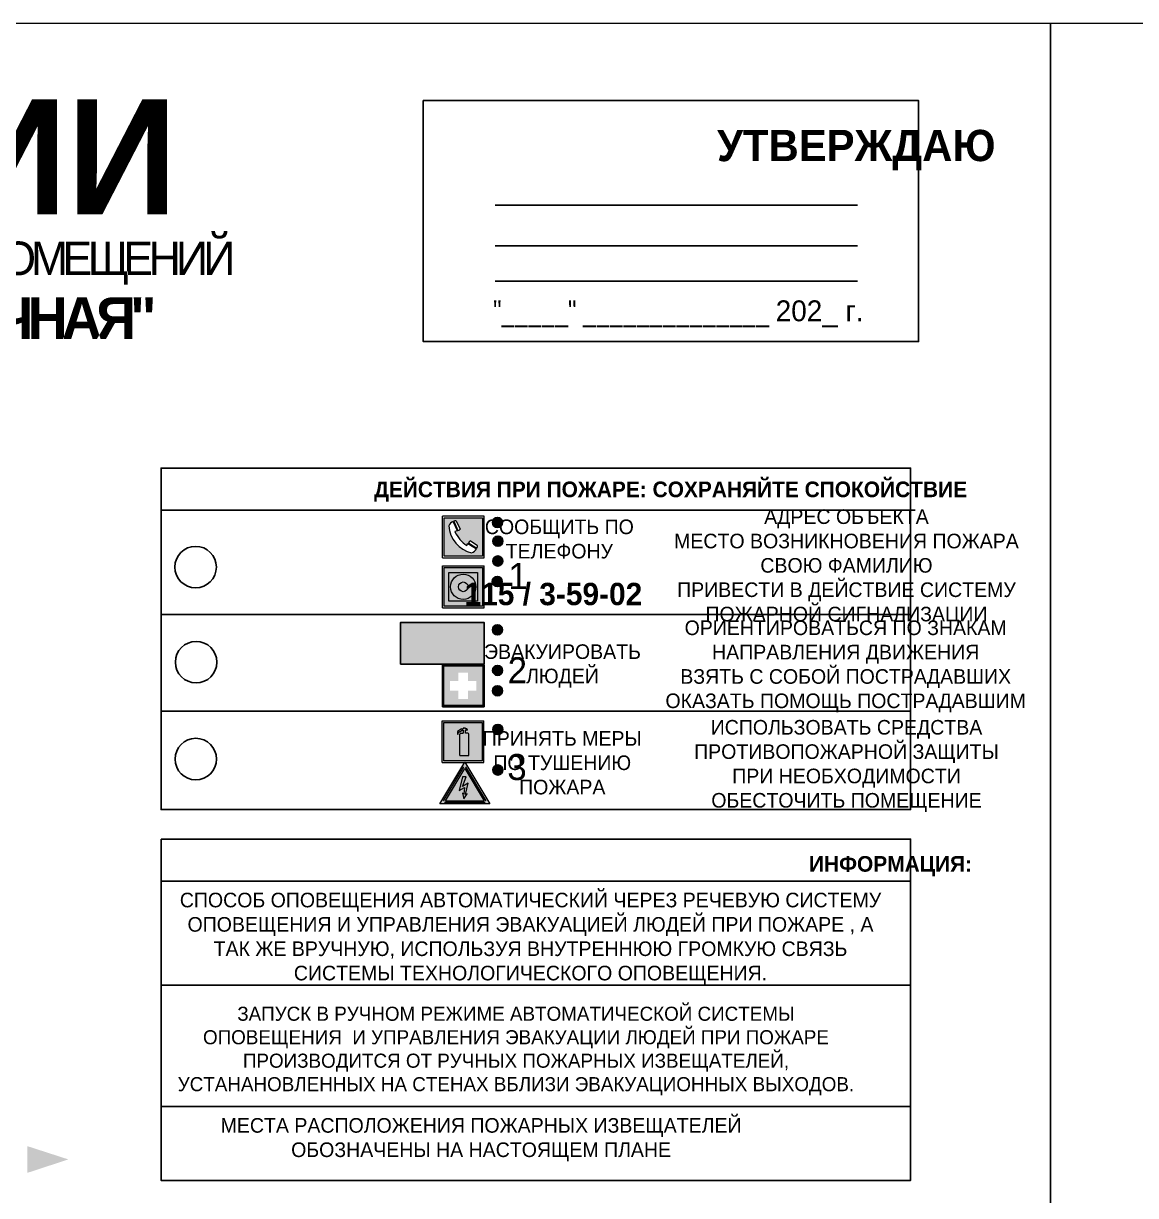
# Model space of a CAD drawing. Header units: millimetres. Extents: x 13114 to 67229, y 22859 to 38520.
# Drawn here: x 30219.4 to 30432.7, y 36515.4 to 36740.1 of the extents above; entities that cross this region are included whole.
import ezdxf

# ---------------------------------------------------------------- set-up
doc = ezdxf.new("R2010")
doc.units = ezdxf.units.MM
doc.layers.add('План_Штампы', color=7, linetype='Continuous')
doc.styles.add('обычный', font='arial.ttf')

# ---------------------------------------------------------------- blocks, each defined once
blk = doc.blocks.new('A$C3E6D3DDE')
at = {"lineweight": 5}
h = blk.add_hatch(color=40, dxfattribs=at)
h.paths.add_polyline_path([(24.1, 1.45), (16.46, -11.35), (31.74, -11.35)])
h.paths.add_polyline_path([(24.09, -0.46), (30.03, -10.41), (18.14, -10.41)], flags=16)
h.paths.add_polyline_path([(24.54, -3.08), (23.41, -6.02), (25.13, -5.01), (24.33, -8.5), (24.82, -8.27), (23.79, -9.86), (23.4, -8.04), (23.8, -8.43), (24.04, -6.29), (22.39, -7.25), (23.44, -3.08)], flags=0)
h = blk.add_hatch(color=256, dxfattribs=at)
h.paths.add_polyline_path([(24.37, 0.03, 0.567511), (23.82, 0.03), (17.59, -10.4, 0.582454), (17.86, -10.88), (30.32, -10.88, 0.582149), (30.6, -10.4)])
h.paths.add_polyline_path([(24.09, -0.46), (18.14, -10.41), (30.03, -10.41)], flags=16)
h.paths.add_polyline_path([(24.54, -3.08), (23.41, -6.02), (25.13, -5.01), (24.33, -8.5), (24.82, -8.27), (23.79, -9.86), (23.4, -8.04), (23.8, -8.43), (24.04, -6.29), (22.39, -7.25), (23.44, -3.08)], flags=0)
h = blk.add_hatch(color=40, dxfattribs=at)
h.paths.add_polyline_path([(24.09, -0.46), (18.14, -10.41), (30.03, -10.41)])
h.paths.add_polyline_path([(24.82, -8.27), (23.79, -9.86), (23.4, -8.04), (23.8, -8.43), (24.04, -6.29), (22.39, -7.25), (23.44, -3.08), (24.54, -3.08), (23.41, -6.02), (25.13, -5.01), (24.33, -8.5)], flags=16)
at = {"color": 40, "lineweight": 5}
for p, q in [((16.46, -11.35), (24.1, 1.45)), ((24.1, 1.45), (31.74, -11.35))]:
    blk.add_line(p, q, dxfattribs=at)
at = {"lineweight": 5}
for p, q in [((17.59, -10.4), (23.82, 0.03)), ((24.37, 0.03), (30.6, -10.4)), ((18.14, -10.41), (24.09, -0.46)), ((23.44, -3.08), (22.39, -7.25)), ((23.41, -6.02), (24.54, -3.08)), ((24.54, -3.08), (23.44, -3.08)), ((24.09, -0.46), (30.03, -10.41)), ((22.39, -7.25), (24.04, -6.29)), ((25.13, -5.01), (23.41, -6.02)), ((24.04, -6.29), (23.8, -8.43)), ((24.33, -8.5), (25.13, -5.01)), ((18.14, -10.41), (30.03, -10.41)), ((23.8, -8.43), (23.4, -8.04)), ((23.4, -8.04), (23.79, -9.86)), ((23.79, -9.86), (24.82, -8.27)), ((24.82, -8.27), (24.33, -8.5)), ((17.86, -10.88), (30.32, -10.88))]:
    blk.add_line(p, q, dxfattribs=at)
at = {"color": 50, "lineweight": 5}
blk.add_line((31.74, -11.35), (16.46, -11.35), dxfattribs=at)
blk = doc.blocks.new('A$C456E1F9C')
at = {"lineweight": 5}
h = blk.add_hatch(color=242, dxfattribs=at)
h.paths.add_polyline_path([(0.51, -1.47), (0.51, -13.26), (12.29, -13.26), (12.29, -1.47)])
h.paths.add_polyline_path([(5.42, -4.95, -0.254479), (4.78, -5.4), (3.52, -2.53, -0.209735), (4.23, -2.4)], flags=16)
h.paths.add_polyline_path([(8.53, -8.6), (10.87, -10.17), (10.54, -10.76), (8.03, -9.13, -0.192251)], flags=16)
h.paths.add_polyline_path([(4.61, -5.49, 0.005518), (3.87, -5.72, 0.128647), (7.49, -10.01, 0.00809), (7.83, -9.33), (10.47, -10.97, -0.16736), (8.99, -12.25, -0.327862), (1.95, -3.95, -0.166952), (3.36, -2.62)], flags=16)
at = {"color": 242, "lineweight": 5}
for p, q in [((0, -13.77), (0, -0.97)), ((12.8, -0.97), (0, -0.97)), ((4.61, -5.49), (3.36, -2.62)), ((3.52, -2.53), (4.78, -5.4)), ((4.23, -2.4), (5.42, -4.95)), ((12.8, -13.77), (12.8, -0.97)), ((7.83, -9.33), (10.47, -10.97)), ((8.03, -9.13), (10.54, -10.76)), ((10.81, -10.12), (8.53, -8.6)), ((10.54, -10.76), (10.8, -10.3)), ((10.8, -10.3), (10.81, -10.12)), ((0, -13.77), (12.8, -13.77))]:
    blk.add_line(p, q, dxfattribs=at)
blk.add_lwpolyline([(0.51, -1.47), (12.29, -1.47), (12.29, -13.26), (0.51, -13.26)], close=True, dxfattribs=at)
for centre, radius, start, end in [((4.59, -5.34), 2.99, 114.2845, 152.1974), ((4.02, -3.27), 0.891, 76.3284, 123.7092), ((11.12, -3.31), 9.19, 183.9915, 256.6009), ((14.98, -39.1), 35.17, 107.1487, 108.4135), ((13.86, -0.94), 11.08, 205.5536, 234.8762), ((4.68, -4.59), 0.824, 276.9621, 334.0723), ((-13.31, 0.8), 23.44, 332.5487, 334.4027), ((8.94, -9.5), 0.989, 114.4092, 157.9388), ((7.87, -9.46), 3, 291.9291, 329.9329)]:
    blk.add_arc(centre, radius, start, end, dxfattribs=at)
blk = doc.blocks.new('A$C54414219')
at = {"true_color": 0xffffff}
h = blk.add_hatch(color=7, dxfattribs=at)
h.paths.add_polyline_path([(2.39, -9.45), (2.39, -18.3), (11.23, -18.3), (11.23, -9.45)], flags=0)
h.paths.add_polyline_path([(10.71, -13.87, -1), (2.92, -13.87, -1)], flags=0)
h.paths.add_polyline_path([(8.3, -13.87, -1), (5.33, -13.87, -1)], flags=0)
h.paths.add_polyline_path([(0.41, -7.47), (0.41, -20.27), (13.21, -20.27), (13.21, -7.47)])
h.paths.add_polyline_path([(0.92, -19.77), (12.71, -19.77), (12.71, -7.98), (0.92, -7.98)], flags=16)
h.paths.add_polyline_path([(11.23, -9.45), (11.23, -18.3), (2.39, -18.3), (2.39, -9.45)], flags=0)
at = {"lineweight": 5}
h = blk.add_hatch(color=242, dxfattribs=at)
h.paths.add_polyline_path([(12.71, -7.98), (0.92, -7.98), (0.92, -19.77), (12.71, -19.77)])
h.paths.add_polyline_path([(11.23, -18.3), (2.39, -18.3), (2.39, -9.45), (11.23, -9.45)], flags=16)
h.paths.add_polyline_path([(10.71, -13.87, -1), (2.92, -13.87, -1)], flags=0)
h.paths.add_polyline_path([(8.3, -13.87, -1), (5.33, -13.87, -1)], flags=0)
at = {"true_color": 0xffffff}
h = blk.add_hatch(color=7, dxfattribs=at)
h.paths.add_polyline_path([(2.39, -9.45), (2.39, -18.3), (11.23, -18.3), (11.23, -9.45)])
h.paths.add_polyline_path([(10.71, -13.87, -1), (2.92, -13.87, -1)], flags=16)
h.paths.add_polyline_path([(8.3, -13.87, -1), (5.33, -13.87, -1)], flags=0)
at = {"lineweight": 5}
h = blk.add_hatch(color=242, dxfattribs=at)
h.paths.add_polyline_path([(2.92, -13.87, 1), (10.71, -13.87, 1)])
h.paths.add_polyline_path([(8.3, -13.87, -1), (5.33, -13.87, -1)], flags=16)
at = {"color": 242, "lineweight": 5}
for p, q in [((0.41, -20.27), (0.41, -7.47)), ((0.41, -7.47), (13.21, -7.47)), ((0.41, -7.47), (13.21, -7.47)), ((13.21, -20.27), (13.21, -7.47)), ((0.41, -20.27), (13.21, -20.27))]:
    blk.add_line(p, q, dxfattribs=at)
for points in [[(0.92, -7.98), (12.71, -7.98), (12.71, -19.77), (0.92, -19.77)], [(2.39, -9.45), (11.23, -9.45), (11.23, -18.3), (2.39, -18.3)]]:
    blk.add_lwpolyline(points, close=True, dxfattribs=at)
for radius in [3.89, 1.49]:
    blk.add_circle((6.81, -13.87), radius, dxfattribs=at)
blk = doc.blocks.new('A$C32E8229D')
at = {"true_color": 0xffffff}
blk.add_hatch(color=7, dxfattribs=at).paths.add_polyline_path([(0, 0), (0, -8), (16, -8), (16, 0)])
h = blk.add_hatch(color=126)
h.paths.add_polyline_path([(0.2, -0.2), (15.8, -0.2), (15.8, -7.8), (0.2, -7.8)])
h.paths.add_polyline_path([(13.49, -2.05), (12.08, -2.05), (11.37, -2.63, 0.162397), (11.29, -2.84), (11.29, -3.63), (10.35, -3.63), (10.35, -4.05), (11.68, -4.05), (11.68, -3.48), (12.26, -4.28), (11.29, -5.1), (11.29, -6.78), (11.85, -6.78), (11.85, -5.44), (12.8, -4.64), (12.8, -5.94), (14.46, -5.94), (14.46, -5.39), (13.45, -5.39), (13.45, -3.97), (12.46, -2.59), (13.15, -2.59), (13.69, -3.34), (14.18, -3)], flags=16)
h.paths.add_polyline_path([(10.74, -1.82, 1), (11.8, -1.82, 1)], flags=16)
h.paths.add_polyline_path([(9.39, -3.59), (5.99, -3.59), (6.56, -3.03), (5.91, -3.03), (5.1, -3.83), (5.91, -4.64), (6.56, -4.64), (5.99, -4.09), (9.39, -4.09)], flags=16)
h.paths.add_polyline_path([(4.29, -1.08), (1.72, -1.08), (1.72, -6.6), (4.29, -6.6)], flags=16)
at = {"color": 126}
blk.add_lwpolyline([(16, -8), (0, -8), (0, 0), (16, 0)], close=True, dxfattribs=at)
blk = doc.blocks.new('A$C18900ED3')
h = blk.add_hatch(color=126)
h.paths.add_polyline_path([(-0.18, -0.18), (-7.02, -0.18), (-7.02, -7.02), (-0.18, -7.02)])
h.paths.add_polyline_path([(-5.89, -4.46), (-5.89, -2.77), (-4.46, -2.77), (-4.46, -1.31), (-2.77, -1.31), (-2.77, -2.77), (-1.33, -2.77), (-1.33, -4.46), (-2.77, -4.46), (-2.77, -5.89), (-4.46, -5.89), (-4.46, -4.46)], flags=16)
at = {"color": 126}
for p, q in [((-7.2, 0), (-7.2, -7.2)), ((0, 0), (-7.2, 0)), ((0, -7.2), (0, 0)), ((-7.02, -7.02), (-7.02, -0.18)), ((-7.02, -0.18), (-0.18, -0.18)), ((-0.18, -0.18), (-0.18, -7.02)), ((-7.2, -7.2), (0, -7.2)), ((-0.18, -7.02), (-7.02, -7.02))]:
    blk.add_line(p, q, dxfattribs=at)
blk = doc.blocks.new('A$C3AD82952')
at = {"true_color": 0xf5f5ff}
h = blk.add_hatch(color=7, dxfattribs=at)
h.dxf.hatch_style = 1
h.paths.add_polyline_path([(8.21, 8.73, 0.414214), (7.89, 9.05), (7.22, 9.05), (7.22, 9.92), (7.59, 9.92, 1), (7.57, 10.36), (7.22, 10.36), (7.22, 10.6), (6.43, 10.6), (6.43, 10.36), (6.01, 10.36), (4.74, 9.59), (4.74, 8.69), (4.98, 8.73), (4.98, 9.26), (6.12, 9.91), (6.43, 9.91), (6.43, 9.05), (5.76, 9.05, 0.414214), (5.44, 8.73), (5.44, 2.2), (8.21, 2.2)], flags=0)
h.paths.add_polyline_path([(12.8, 12.8), (0, 12.8), (0, 0), (12.8, 0)])
h.paths.add_polyline_path([(0.51, 12.29), (12.29, 12.29), (12.29, 0.51), (0.51, 0.51)], flags=16)
h.paths.add_polyline_path([(4.74, 9.59), (6.01, 10.36), (6.43, 10.36), (6.43, 10.6), (7.22, 10.6), (7.22, 10.36), (7.59, 10.36, -0.94586), (7.59, 9.92), (7.22, 9.92), (7.22, 9.05), (7.89, 9.05, -0.414214), (8.21, 8.73), (8.21, 2.2), (5.44, 2.2), (5.44, 8.73, -0.414214), (5.76, 9.05), (6.43, 9.05), (6.43, 9.91), (6.12, 9.91), (4.98, 9.26), (4.98, 8.73), (4.74, 8.69)], flags=0)
h = blk.add_hatch(color=242)
h.dxf.hatch_style = 1
h.paths.add_polyline_path([(12.29, 12.29), (0.51, 12.29), (0.51, 0.51), (12.29, 0.51)])
h.paths.add_polyline_path([(4.74, 8.69), (4.74, 9.59), (6.01, 10.36), (6.43, 10.36), (6.43, 10.6), (7.22, 10.6), (7.22, 10.36), (7.59, 10.36, -0.94586), (7.59, 9.92), (7.22, 9.92), (7.22, 9.05), (7.89, 9.05, -0.414214), (8.21, 8.73), (8.21, 2.2), (5.44, 2.2), (5.44, 8.73, -0.414214), (5.76, 9.05), (6.43, 9.05), (6.43, 9.91), (6.12, 9.91), (4.98, 9.26), (4.98, 8.73)], flags=16)
h = blk.add_hatch(color=7, dxfattribs=at)
h.dxf.hatch_style = 1
h.paths.add_polyline_path([(8.21, 8.73, 0.414214), (7.89, 9.05), (7.22, 9.05), (7.22, 9.92), (7.59, 9.92, 1), (7.57, 10.36), (7.22, 10.36), (7.22, 10.6), (6.43, 10.6), (6.43, 10.36), (6.01, 10.36), (4.74, 9.59), (4.74, 8.69), (4.98, 8.73), (4.98, 9.26), (6.12, 9.91), (6.43, 9.91), (6.43, 9.05), (5.76, 9.05, 0.414214), (5.44, 8.73), (5.44, 2.2), (8.21, 2.2)])
at = {"color": 242, "lineweight": 5}
for p, q in [((0, 0), (0, 12.8)), ((0, 12.8), (12.8, 12.8)), ((12.8, 0), (12.8, 12.8)), ((6.01, 10.36), (4.74, 9.59)), ((4.74, 9.59), (4.74, 8.69)), ((4.74, 8.69), (4.98, 8.73)), ((4.98, 9.26), (6.12, 9.91)), ((4.98, 8.73), (4.98, 9.26)), ((5.44, 2.2), (5.44, 8.73)), ((5.76, 9.05), (6.43, 9.05)), ((6.01, 10.36), (6.43, 10.36)), ((6.12, 9.91), (6.43, 9.91)), ((7.22, 10.6), (6.43, 10.6)), ((6.43, 10.6), (6.43, 10.36)), ((6.43, 9.91), (6.43, 9.05)), ((7.22, 10.36), (7.22, 10.6)), ((7.59, 10.36), (7.22, 10.36)), ((7.22, 9.05), (7.22, 9.92)), ((7.59, 9.92), (7.22, 9.92)), ((7.89, 9.05), (7.22, 9.05)), ((8.21, 2.2), (8.21, 8.73)), ((0, 0), (12.8, 0)), ((5.44, 2.2), (8.21, 2.2))]:
    blk.add_line(p, q, dxfattribs=at)
blk.add_lwpolyline([(0.51, 12.29), (12.29, 12.29), (12.29, 0.51), (0.51, 0.51)], close=True, dxfattribs=at)
for centre, radius, start, end in [((5.76, 8.73), 0.32, 90, 180), ((7.58, 10.14), 0.223, 273.1875, 86.8125), ((7.89, 8.73), 0.32, 0, 90)]:
    blk.add_arc(centre, radius, start, end, dxfattribs=at)

msp = doc.modelspace()

# ---------------------------------------------------------------- hatches: boundary and pattern name
at = {"lineweight": 0}
h = msp.add_hatch(color=256, dxfattribs=at)
h.dxf.hatch_style = 1
h.paths.add_polyline_path([(30309.3, 36644.41, 1), (30311.24, 36644.41, 1)])
h = msp.add_hatch(color=256, dxfattribs=at)
h.dxf.hatch_style = 1
h.paths.add_polyline_path([(30309.41, 36640.83, 1), (30311.34, 36640.83, 1)])
h = msp.add_hatch(color=256, dxfattribs=at)
h.dxf.hatch_style = 1
h.paths.add_polyline_path([(30309.37, 36637.02, 1), (30311.3, 36637.02, 1)])
h = msp.add_hatch(color=256, dxfattribs=at)
h.dxf.hatch_style = 1
h.paths.add_polyline_path([(30309.29, 36633.09, 1), (30311.22, 36633.09, 1)])
h = msp.add_hatch(color=256, dxfattribs=at)
h.dxf.hatch_style = 1
h.paths.add_polyline_path([(30309.3, 36623.82, 1), (30311.23, 36623.82, 1)])
h = msp.add_hatch(color=256, dxfattribs=at)
h.dxf.hatch_style = 1
h.paths.add_polyline_path([(30309.34, 36616.04, 1), (30311.27, 36616.04, 1)])
h = msp.add_hatch(color=256, dxfattribs=at)
h.dxf.hatch_style = 1
h.paths.add_polyline_path([(30309.33, 36612.14, 1), (30311.26, 36612.14, 1)])
h = msp.add_hatch(color=256, dxfattribs=at)
h.dxf.hatch_style = 1
h.paths.add_polyline_path([(30309.39, 36604.72, 1), (30311.32, 36604.72, 1)])
h = msp.add_hatch(color=256, dxfattribs=at)
h.dxf.hatch_style = 1
h.paths.add_polyline_path([(30309.4, 36596.95, 1), (30311.33, 36596.95, 1)])

# ---------------------------------------------------------------- linework, layer by layer
at = {"color": 5, "lineweight": 0}
for points in [[(29816.34, 36345.09), (30416.34, 36345.09), (30416.34, 36740.09), (29816.34, 36740.09)], [(30416.34, 36345.09), (31016.34, 36345.09), (31016.34, 36740.09), (30416.34, 36740.09)]]:
    msp.add_lwpolyline(points, close=True, dxfattribs=at)
for points in [[(30296.06, 36725.29), (30391.06, 36725.29), (30391.06, 36679.09), (30296.06, 36679.09)], [(30245.76, 36646.77), (30389.53, 36646.77), (30389.53, 36654.82), (30245.76, 36654.82)], [(30245.76, 36646.77), (30389.53, 36646.77), (30389.53, 36589.37), (30245.76, 36589.37)]]:
    msp.add_lwpolyline(points, close=True)
for points in [[(30309.81, 36705.24), (30379.34, 36705.24)], [(30309.81, 36697.48), (30379.34, 36697.48)], [(30309.81, 36690.69), (30379.34, 36690.69)], [(30304.18, 36626.77), (30245.76, 36626.77), (30389.53, 36626.77)], [(30304.18, 36608.2), (30245.76, 36608.2), (30389.53, 36608.2)]]:
    msp.add_lwpolyline(points)
at = {"color": 0}
msp.add_lwpolyline([(30245.76, 36583.71), (30389.53, 36583.71), (30389.53, 36518.25), (30245.76, 36518.25)], close=True, dxfattribs=at)
for points in [[(30245.76, 36575.65), (30389.53, 36575.65)], [(30245.76, 36555.66), (30389.53, 36555.66)], [(30245.76, 36532.41), (30389.53, 36532.41)]]:
    msp.add_lwpolyline(points, dxfattribs=at)
for centre, radius in [((30310.27, 36644.41), 0.966), ((30310.37, 36640.83), 0.966), ((30252.39, 36635.85), 3.98), ((30310.34, 36637.02), 0.966), ((30310.25, 36633.09), 0.966), ((30310.27, 36623.82), 0.966), ((30252.48, 36617.62), 3.98), ((30310.31, 36616.04), 0.966), ((30310.3, 36612.14), 0.966), ((30310.36, 36604.72), 0.966), ((30252.42, 36599.04), 3.98), ((30310.36, 36596.95), 0.966)]:
    msp.add_circle(centre, radius)
at = {"layer": 'План_Штампы', "color": 126, "true_color": 0x008754}
msp.add_solid([(30220.08, 36519.69), (30220.1, 36524.83), (30227.98, 36522.28)], dxfattribs=at)

# ---------------------------------------------------------------- block references
for name, p, xscale, yscale, zscale in [('A$C456E1F9C', (30299.71, 36646.23), 0.625, 0.625, 0.625), ('A$C54414219', (30299.46, 36640.74), 0.625, 0.625, 0.625), ('A$C18900ED3', (30307.71, 36617.09), 1.111111111007631, 1.111111111007631, 1.111111111007631), ('A$C3AD82952', (30299.66, 36598.36), 0.625, 0.625, 0.625), ('A$C3E6D3DDE', (30288.95, 36597.55), 0.625, 0.625, 0.625)]:
    msp.add_blockref(name, p, dxfattribs=dict(xscale=xscale, yscale=yscale, zscale=zscale))
at = {"xscale": -1}
msp.add_blockref('A$C32E8229D', (30307.71, 36625.24), dxfattribs=at)

# ---------------------------------------------------------------- texts
at = {"lineweight": 0, "style": 'обычный'}
for s, insert, char_height, width, attachment_point in [('{\\fProxima Nova Rg|b1|i0|c204|p2;ПЛАН ЭВАКУАЦИИ}', (29971.73, 36725.51), 22, 493.8901, 1), ('\\pi-18,l18,t18;{\\fProxima Nova Rg|b1|i0|c204|p2;УТВЕРЖДАЮ\\H1.1997x; }', (30379.1, 36715.82), 6, 126.6484, 5), ('{\\fArial Narrow|b0|i0|c204|p34;"_____" ______________ \\fProxima Nova Rg|b0|i0|c204|p2;202_ г. }', (30344.96, 36684.41), 4, 78.6503, 5), ('{\\fProxima Nova Rg|b1|i0|c204|p2;ДЕЙСТВИЯ ПРИ ПОЖАРЕ: СОХРАНЯЙТЕ СПОКОЙСТВИЕ\\H1.6644x; }', (30343.48, 36650.32), 3, 175.1736, 5), ('\\pi-8.4,l8.4,t8.4;{\\fProxima Nova Rg|b0|i0|c204|p2;АДРЕС ОБЪЕКТА\\PМЕСТО ВОЗНИКНОВЕНИЯ ПОЖАРА \\PСВОЮ ФАМИЛИЮ\\PПРИВЕСТИ В ДЕЙСТВИЕ СИСТЕМУ \\PПОЖАРНОЙ СИГНАЛИЗАЦИИ}', (30377.22, 36635.78), 2.8, 126.6484, 5), ('{\\fProxima Nova Rg|b0|i0|c204|p2;СООБЩИТЬ ПО \\PТЕЛЕФОНУ}', (30322.15, 36641.22), 2.8, 126.6484, 5), ('{\\fProxima Nova Rg|b0|i0|c204|p2;1\\H1.1667x; }', (30314.25, 36634.15), 5, 126.6484, 5), ('{\\fProxima Nova Rg|b1|i0|c0|p2;\\H1.0714x;115 / 3-59-02\\H1.2822x; }', (30321.01, 36630.63), 4, 126.6484, 5), ('\\pi-8.4,l8.4,t8.4;{\\fProxima Nova Rg|b0|i0|c204|p2;ОРИЕНТИРОВАТЬСЯ ПО ЗНАКАМ \\PНАПРАВЛЕНИЯ ДВИЖЕНИЯ\\PВЗЯТЬ С СОБОЙ ПОСТРАДАВШИХ\\PОКАЗАТЬ ПОМОЩЬ ПОСТРАДАВШИМ}', (30377.07, 36616.81), 2.8, 126.6484, 5), ('{\\fProxima Nova Rg|b0|i0|c204|p2;ЭВАКУИРОВАТЬ \\PЛЮДЕЙ}', (30322.75, 36616.9), 2.8, 126.6484, 5), ('{\\fProxima Nova Rg|b0|i0|c204|p2;2\\H1.1967x; }', (30314.1, 36616.07), 5, 126.6484, 5), ('\\pi-8.4,l8.4,t8.4;{\\fProxima Nova Rg|b0|i0|c204|p2;ИСПОЛЬЗОВАТЬ СРЕДСТВА \\PПРОТИВОПОЖАРНОЙ ЗАЩИТЫ \\PПРИ НЕОБХОДИМОСТИ \\PОБЕСТОЧИТЬ ПОМЕЩЕНИЕ}', (30377.23, 36597.73), 2.8, 126.6484, 5), ('{\\fProxima Nova Rg|b0|i0|c204|p2;ПРИНЯТЬ МЕРЫ \\PПО ТУШЕНИЮ \\PПОЖАРА}', (30322.71, 36598.32), 2.8, 126.6484, 5), ('{\\fProxima Nova Rg|b0|i0|c204|p2;3\\H1.1967x; }', (30314.03, 36597.49), 5, 126.6484, 5), ('{\\fProxima Nova Rg|b1|i0|c204|p2;ИНФОРМАЦИЯ:\\H1.1997x; }', (30385.67, 36578.51), 3, 175.1736, 5), ('{\\fProxima Nova Rg|b0|i0|c204|p2;СПОСОБ ОПОВЕЩЕНИЯ АВТОМАТИЧЕСКИЙ ЧЕРЕЗ РЕЧЕВУЮ СИСТЕМУ ОПОВЕЩЕНИЯ И УПРАВЛЕНИЯ ЭВАКУАЦИЕЙ ЛЮДЕЙ ПРИ ПОЖАРЕ , А ТАК ЖЕ ВРУЧНУЮ, ИСПОЛЬЗУЯ ВНУТРЕННЮЮ ГРОМКУЮ СВЯЗЬ СИСТЕМЫ ТЕХНОЛОГИЧЕСКОГО ОПОВЕЩЕНИЯ.}', (30316.62, 36564.61), 2.8, 137.0334, 5), ('{\\fProxima Nova Rg|b0|i0|c204|p2;\\P\\pt8.1;ЗАПУСК В РУЧНОМ РЕЖИМЕ АВТОМАТИЧЕСКОЙ СИСТЕМЫ ОПОВЕЩЕНИЯ  И УПРАВЛЕНИЯ ЭВАКУАЦИИ ЛЮДЕЙ ПРИ ПОЖАРЕ ПРОИЗВОДИТСЯ ОТ РУЧНЫХ ПОЖАРНЫХ ИЗВЕЩАТЕЛЕЙ, УСТАНАНОВЛЕННЫХ НА СТЕНАХ ВБЛИЗИ ЭВАКУАЦИОННЫХ ВЫХОДОВ. }', (30313.83, 36545.32), 2.7, 131.4512, 5), ('\\pt8.4;{\\fProxima Nova Rg|b0|i0|c204|p2;\\PМЕСТА РАСПОЛОЖЕНИЯ ПОЖАРНЫХ ИЗВЕЩАТЕЛЕЙ ОБОЗНАЧЕНЫ НА НАСТОЯЩЕМ ПЛАНЕ}', (30307.14, 36528.4), 2.8, 118.5618, 5)]:
    msp.add_mtext(s, dxfattribs=dict(at, insert=insert, char_height=char_height, width=width, attachment_point=attachment_point))
at = {"color": 0, "lineweight": 0, "insert": (30121.61, 36698.44), "char_height": 8, "width": 449.2158, "attachment_point": 5, "style": 'обычный'}
msp.add_mtext('{\\fArial Black|b1|i0|c204|p34;\\H2x;\\T0.85;  \\fArial Narrow|b0|i0|c204|p34;\\H0.8x;\\W0.9;\\P\\fProxima Nova Rg|b0|i0|c204|p2;\\H0.5x;\\W1;\\C256;ПРИ ПОЖАРЕ  ИЛИ ДРУГИХ ЧРЕЗВЫЧАЙНЫХ СИТУАЦИЯХ  ИЗ ПОМЕЩЕНИЙ \\fProxima Nova Rg|b1|i0|c204|p2;\\H1.25x;\\PТЦ ЖДО:  ЭКИПИРОВОЧНАЯ СТАНЦИЯ "РУДНИЧНАЯ"}', dxfattribs=at)

doc.saveas('drawing.dxf')
